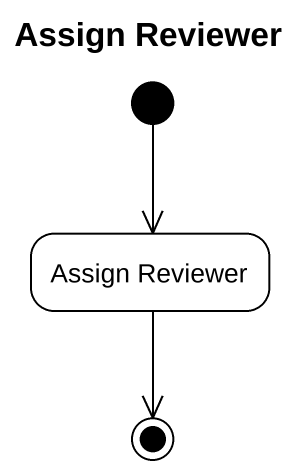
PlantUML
@startuml
title Assign Reviewer
hide empty description
state "Assign Reviewer" as Assign_Reviewer
[*] --> Assign_Reviewer
Assign_Reviewer --> [*]
@enduml
